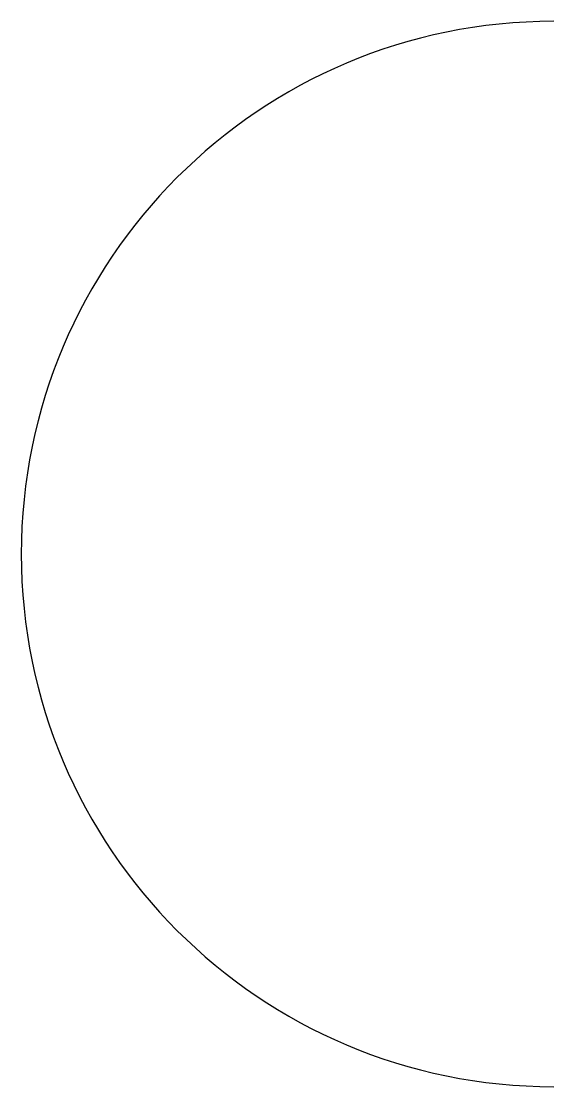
# Model space of a CAD drawing. Units: millimetres at full size, sheet at 1:100. Extents: x -6717 to -5517, y -3490 to -1090.
import ezdxf

# ---------------------------------------------------------------- set-up
doc = ezdxf.new("R2010")
doc.units = ezdxf.units.MM
doc.header["$LTSCALE"] = 100
doc.layers.add('0-0', color=7, linetype='Continuous')

msp = doc.modelspace()

# ---------------------------------------------------------------- linework, layer by layer
at = {"layer": '0-0'}
msp.add_arc((-5517.3, -2289.8), 1200, 90, 270, dxfattribs=at)

doc.saveas('drawing.dxf')
